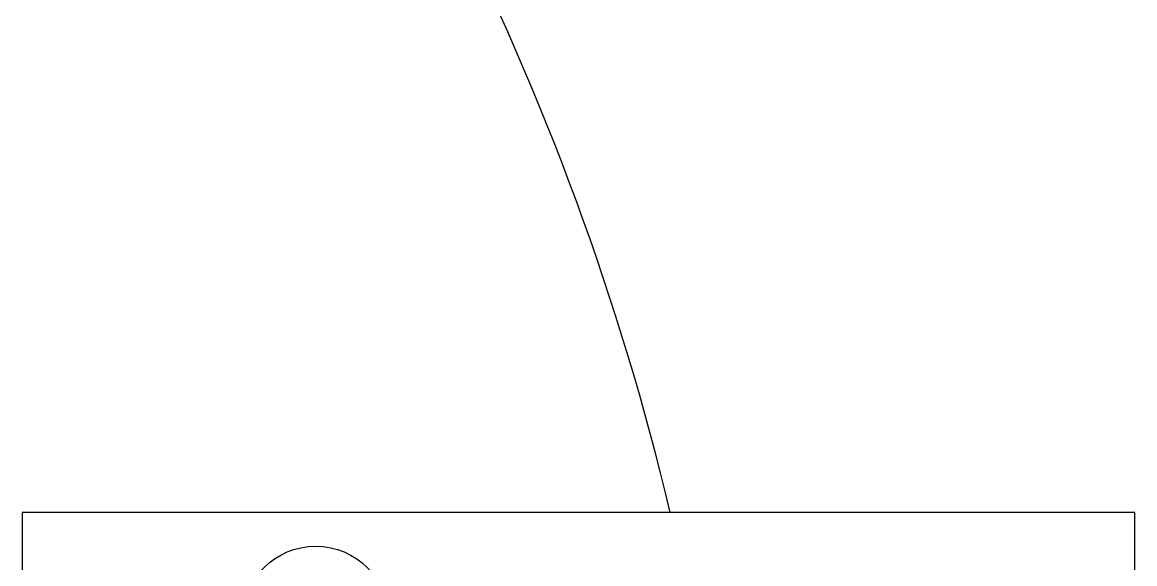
# Model space of a CAD drawing. Header units: millimetres. Extents: x -45 to 54, y -60 to 45.
# Drawn here: x 33.18 to 51.38, y 9.58 to 18.44 of the extents above; entities that cross this region are included whole.
import ezdxf

# ---------------------------------------------------------------- set-up
doc = ezdxf.new("R2010")
doc.units = ezdxf.units.MM

msp = doc.modelspace()

# ---------------------------------------------------------------- linework, layer by layer
at = {"color": 7, "linetype": 'Continuous', "lineweight": 25}
for p, q in [((33.176, 10.415), (33.176, -7.585)), ((51.376, 10.415), (33.176, 10.415)), ((51.376, 8.295), (51.376, 10.415))]:
    msp.add_line(p, q, dxfattribs=at)
msp.add_circle((37.976, 8.665), 1.2, dxfattribs=at)
msp.add_arc((0, 0), 45, 13.3825, 40.4777, dxfattribs=at)

doc.saveas('drawing.dxf')
